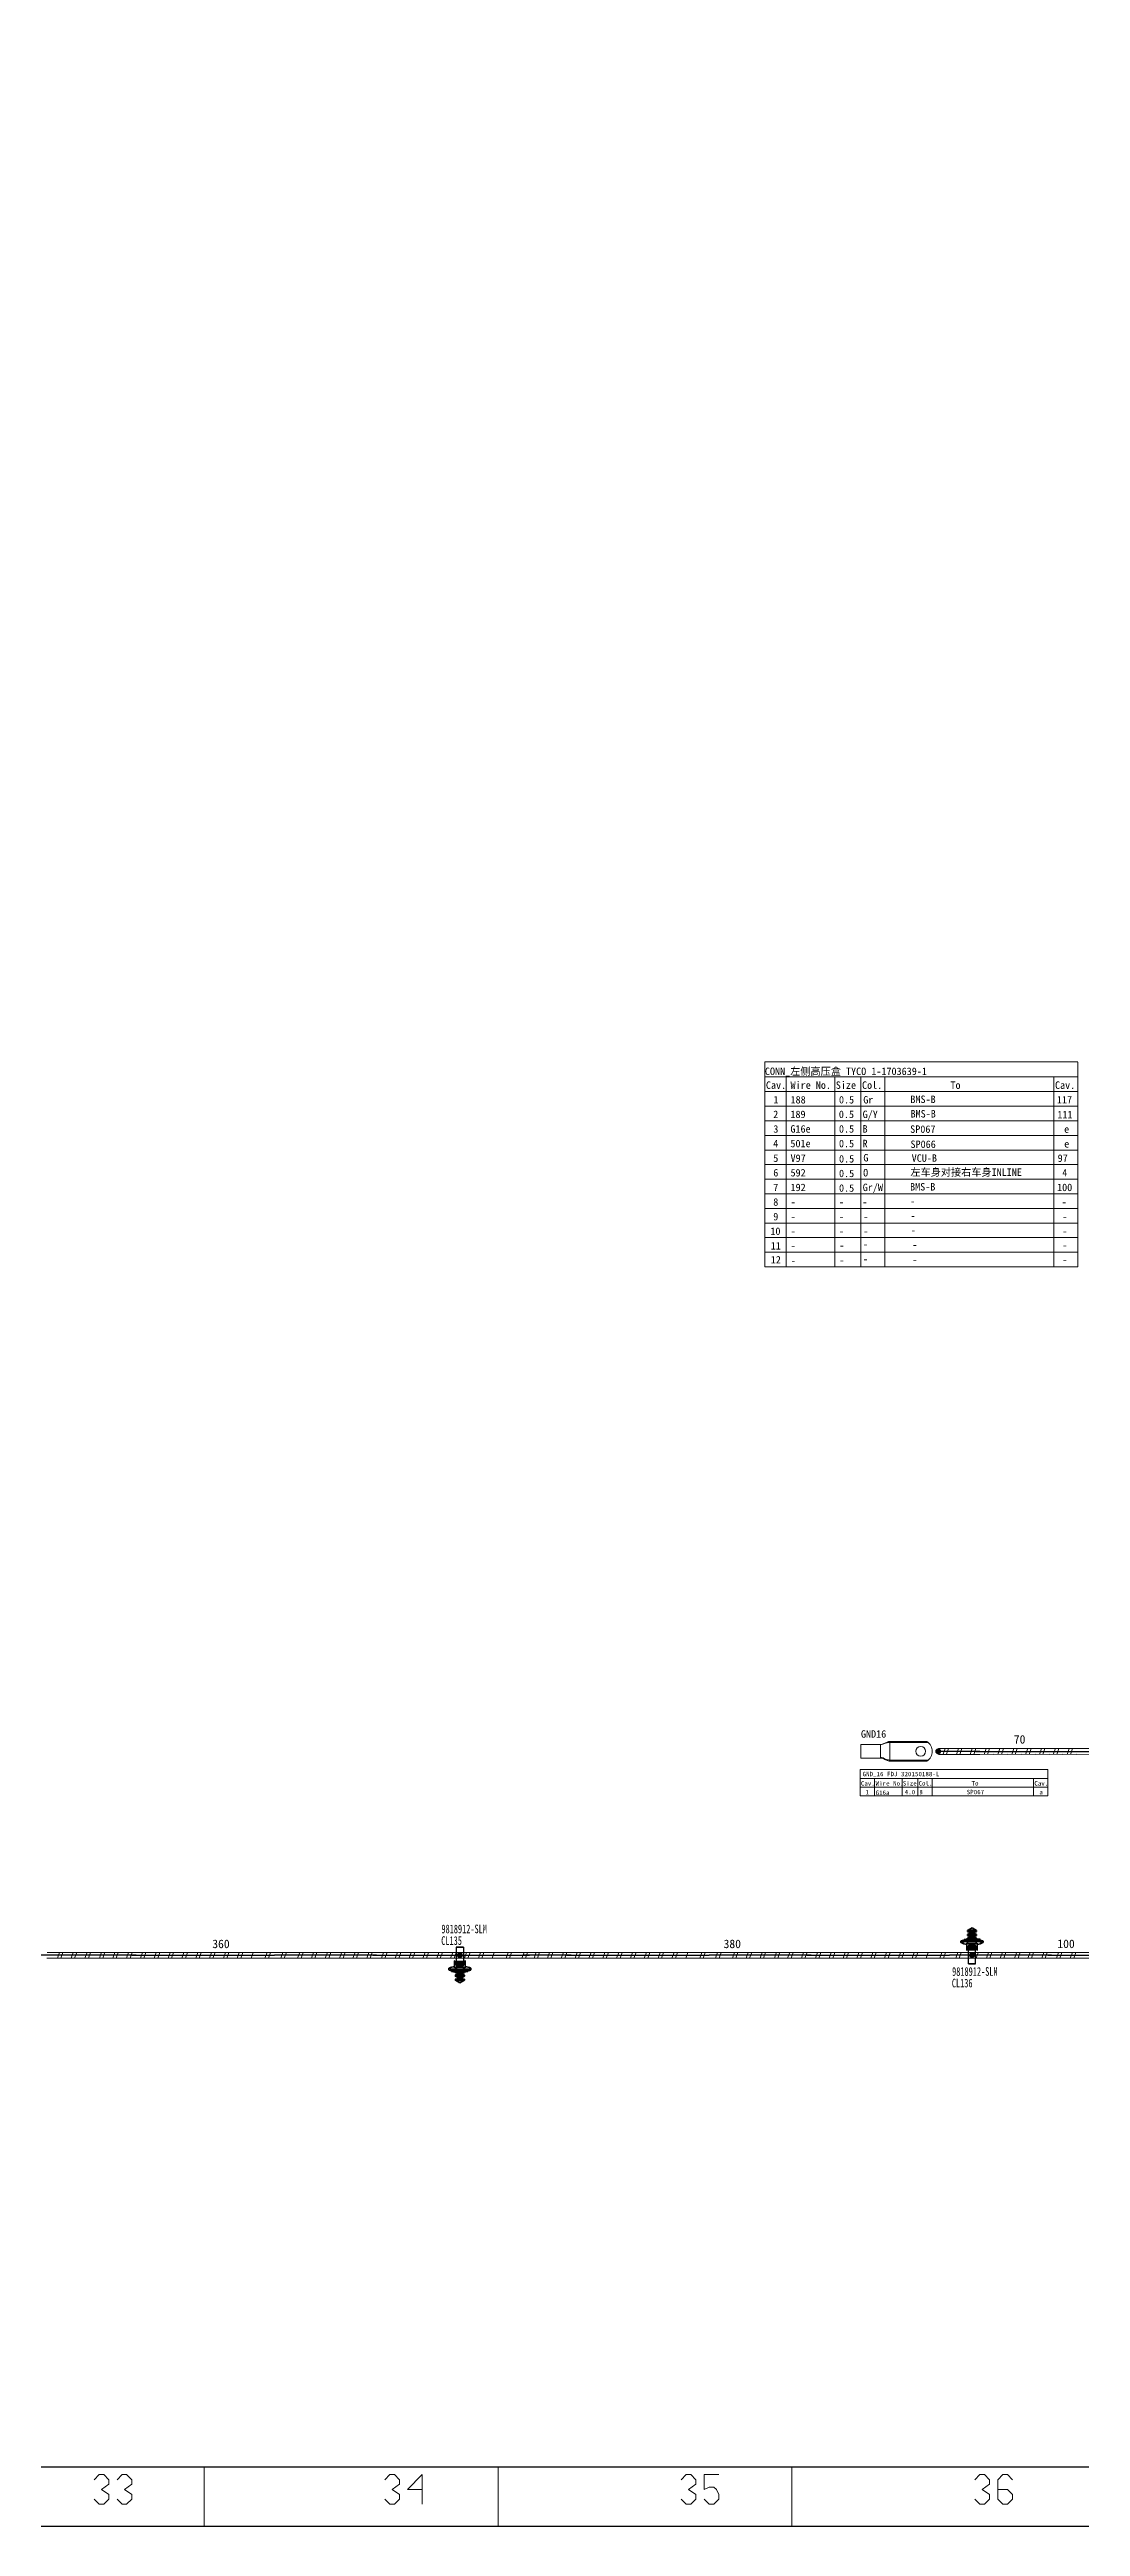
# Model space of a CAD drawing. Header units: millimetres. Extents: x 17 to 3784, y 12 to 1382.
# Drawn here: x 1655.9 to 1831.3, y 12.2 to 433.7 of the extents above; entities that cross this region are included whole.
import ezdxf

# ---------------------------------------------------------------- set-up
doc = ezdxf.new("R2010")
doc.units = ezdxf.units.MM
doc.layers.add('ENT', color=7, linetype='Continuous', lineweight=18)
doc.layers.add('粗实线层', color=7, linetype='Continuous', lineweight=35)
doc.styles.add('FangSong_GB2312_Style', font='simfang.ttf')
doc.styles.add('foton', font='', dxfattribs={"width": 0.7})
doc.styles.get('foton').set_extended_font_data('宋体')

msp = doc.modelspace()

# ---------------------------------------------------------------- hatches: boundary and pattern name
h = msp.add_hatch(color=0)
edge = h.paths.add_edge_path(flags=0)
edge.add_arc((1807.07, 144.1), 0.507, 180, 540)
h = msp.add_hatch(color=0)
edge = h.paths.add_edge_path(flags=0)
edge.add_arc((1725.68, 109.42), 0.507, 180, 540)
h = msp.add_hatch(color=0)
edge = h.paths.add_edge_path(flags=0)
edge.add_arc((1812.81, 109.42), 0.507, 180, 540)

# ---------------------------------------------------------------- linework, layer by layer
at = {"color": 0}
for p, q in [((1807.1, 144.59), (1807.1, 143.6)), ((1725.07, 110.81), (1725.07, 108.42)), ((1726.29, 110.81), (1726.29, 108.42)), ((1812.21, 107.95), (1812.21, 110.34)), ((1813.44, 107.95), (1813.43, 110.34))]:
    msp.add_line(p, q, dxfattribs=at)
at = {"color": 0, "lineweight": 35, "ltscale": 0.10061}
for p, q in [((1812.82, 114.06), (1812.06, 113.6)), ((1725.68, 104.7), (1726.45, 105.15))]:
    msp.add_line(p, q, dxfattribs=at)
at = {"color": 0, "lineweight": 35, "ltscale": 0.100609}
for p, q in [((1812.82, 114.06), (1813.59, 113.6)), ((1725.68, 104.7), (1724.92, 105.15))]:
    msp.add_line(p, q, dxfattribs=at)
at = {"color": 0, "lineweight": 35, "ltscale": 0.137499}
for p, q in [((1725.07, 110.81), (1726.29, 110.81)), ((1813.43, 110.34), (1812.21, 110.34)), ((1813.44, 107.95), (1812.21, 107.95))]:
    msp.add_line(p, q, dxfattribs=at)
at = {"color": 0, "lineweight": 35, "ltscale": 0.027679}
for p, q in [((1810.94, 111.58), (1810.94, 111.83)), ((1814.71, 111.58), (1814.71, 111.83)), ((1723.8, 107.17), (1723.8, 106.92)), ((1727.57, 107.17), (1727.57, 106.92))]:
    msp.add_line(p, q, dxfattribs=at)
at = {"color": 0, "lineweight": 35, "ltscale": 0.113794}
for p, q in [((1811.93, 111.24), (1811.93, 110.23)), ((1726.57, 107.51), (1726.57, 108.52))]:
    msp.add_line(p, q, dxfattribs=at)
at = {"color": 0, "lineweight": 35, "ltscale": 0.021804}
for p, q in [((1811.94, 110.42), (1811.93, 110.23)), ((1812.26, 110.78), (1812.27, 110.98)), ((1813.37, 111.07), (1813.38, 111.26)), ((1813.37, 110.78), (1813.38, 110.98)), ((1813.46, 110.78), (1813.47, 110.98)), ((1813.71, 110.42), (1813.7, 110.23)), ((1724.79, 108.33), (1724.8, 108.52)), ((1725.05, 107.97), (1725.04, 107.78)), ((1725.13, 107.97), (1725.13, 107.78)), ((1725.13, 107.68), (1725.13, 107.49)), ((1726.24, 107.97), (1726.23, 107.78)), ((1726.57, 108.33), (1726.57, 108.52))]:
    msp.add_line(p, q, dxfattribs=at)
at = {"color": 0, "lineweight": 35, "ltscale": 0.120856}
for p, q in [((1811.94, 110.42), (1811.94, 111.5)), ((1813.71, 110.42), (1813.71, 111.49)), ((1724.79, 108.33), (1724.79, 107.26)), ((1726.57, 108.33), (1726.57, 107.26))]:
    msp.add_line(p, q, dxfattribs=at)
at = {"color": 0, "lineweight": 35, "ltscale": 0.199999}
for p, q in [((1813.71, 110.42), (1811.94, 110.42)), ((1724.79, 108.33), (1726.57, 108.33))]:
    msp.add_line(p, q, dxfattribs=at)
at = {"color": 0, "lineweight": 35, "ltscale": 0.017883}
for p, q in [((1812.05, 113.59), (1812.05, 113.43)), ((1813.6, 113.59), (1813.6, 113.43)), ((1724.91, 105.16), (1724.91, 105.32)), ((1726.46, 105.16), (1726.46, 105.32))]:
    msp.add_line(p, q, dxfattribs=at)
at = {"color": 0, "lineweight": 35, "ltscale": 0.019769}
for p, q in [((1812.05, 112.91), (1812.05, 112.74)), ((1813.6, 112.91), (1813.6, 112.74)), ((1724.91, 105.84), (1724.91, 106.02)), ((1726.46, 105.84), (1726.46, 106.02))]:
    msp.add_line(p, q, dxfattribs=at)
at = {"color": 0, "lineweight": 35, "ltscale": 0.018536}
for p, q in [((1812.05, 112.29), (1812.05, 112.13)), ((1726.46, 106.46), (1726.46, 106.63))]:
    msp.add_line(p, q, dxfattribs=at)
at = {"color": 0, "lineweight": 35, "ltscale": 0.051179}
for p, q in [((1812.45, 113.15), (1812.06, 112.92)), ((1813.2, 113.15), (1813.59, 112.92)), ((1725.31, 105.6), (1724.92, 105.83)), ((1726.06, 105.6), (1726.45, 105.83))]:
    msp.add_line(p, q, dxfattribs=at)
at = {"color": 0, "lineweight": 35, "ltscale": 0.051178}
for p, q in [((1812.45, 112.53), (1812.06, 112.3)), ((1726.06, 106.22), (1726.45, 106.45))]:
    msp.add_line(p, q, dxfattribs=at)
at = {"color": 0, "lineweight": 35, "ltscale": 0.047321}
for p, q in [((1812.18, 110.98), (1812.18, 110.56)), ((1813.47, 110.98), (1813.47, 110.56)), ((1725.04, 107.78), (1725.04, 108.2)), ((1726.32, 107.78), (1726.32, 108.2))]:
    msp.add_line(p, q, dxfattribs=at)
at = {"color": 0, "lineweight": 35, "ltscale": 0.010001}
for p, q in [((1812.27, 110.98), (1812.18, 110.98)), ((1813.47, 110.98), (1813.38, 110.98)), ((1725.04, 107.78), (1725.13, 107.78)), ((1726.23, 107.78), (1726.32, 107.78))]:
    msp.add_line(p, q, dxfattribs=at)
at = {"color": 0, "lineweight": 35, "ltscale": 0.009064}
for p, q in [((1812.26, 110.78), (1812.18, 110.78)), ((1726.24, 107.97), (1726.32, 107.97))]:
    msp.add_line(p, q, dxfattribs=at)
at = {"color": 0, "lineweight": 35, "ltscale": 0.015}
for p, q in [((1812.18, 110.56), (1812.32, 110.56)), ((1726.32, 108.2), (1726.19, 108.2))]:
    msp.add_line(p, q, dxfattribs=at)
at = {"color": 0, "lineweight": 35, "ltscale": 0.032379}
for p, q in [((1812.27, 111.26), (1812.27, 110.98)), ((1726.23, 107.49), (1726.23, 107.78))]:
    msp.add_line(p, q, dxfattribs=at)
at = {"color": 0, "lineweight": 35, "ltscale": 0.124999}
for p, q in [((1812.27, 111.26), (1813.38, 111.26)), ((1726.23, 107.49), (1725.13, 107.49))]:
    msp.add_line(p, q, dxfattribs=at)
at = {"color": 0, "lineweight": 35, "ltscale": 0.012045}
for p, q in [((1812.27, 111.07), (1812.38, 111.07)), ((1726.23, 107.68), (1726.13, 107.68))]:
    msp.add_line(p, q, dxfattribs=at)
at = {"color": 0, "lineweight": 35, "ltscale": 0.012463}
for p, q in [((1812.31, 110.56), (1812.32, 110.67)), ((1726.19, 108.2), (1726.19, 108.09))]:
    msp.add_line(p, q, dxfattribs=at)
at = {"color": 0, "lineweight": 35, "ltscale": 0.114999}
for p, q in [((1812.32, 110.67), (1813.34, 110.67)), ((1726.19, 108.09), (1725.17, 108.09))]:
    msp.add_line(p, q, dxfattribs=at)
at = {"color": 0, "lineweight": 35, "ltscale": 0.012451}
for p, q in [((1812.32, 110.56), (1812.32, 110.67)), ((1812.38, 110.99), (1812.38, 111.1)), ((1813.27, 110.99), (1813.27, 111.1)), ((1813.34, 110.56), (1813.34, 110.67)), ((1725.17, 108.2), (1725.17, 108.09)), ((1725.24, 107.76), (1725.24, 107.65)), ((1726.12, 107.76), (1726.12, 107.65)), ((1726.19, 108.2), (1726.19, 108.09))]:
    msp.add_line(p, q, dxfattribs=at)
at = {"color": 0, "lineweight": 35, "ltscale": 0.1}
for p, q in [((1813.27, 111.19), (1812.38, 111.19)), ((1813.27, 110.79), (1812.38, 110.79)), ((1725.24, 107.96), (1726.12, 107.96)), ((1725.24, 107.57), (1726.13, 107.57))]:
    msp.add_line(p, q, dxfattribs=at)
at = {"color": 0, "lineweight": 35, "ltscale": 0.010273}
for p, q in [((1812.38, 111.09), (1812.38, 111.19)), ((1726.12, 107.66), (1726.13, 107.57))]:
    msp.add_line(p, q, dxfattribs=at)
at = {"color": 0, "lineweight": 35, "ltscale": 0.004356}
for p, q in [((1812.38, 111.19), (1812.38, 111.15)), ((1726.13, 107.57), (1726.13, 107.61))]:
    msp.add_line(p, q, dxfattribs=at)
at = {"color": 0, "lineweight": 35, "ltscale": 0.023842}
for p, q in [((1812.38, 111.15), (1812.38, 110.94)), ((1726.13, 107.61), (1726.12, 107.82))]:
    msp.add_line(p, q, dxfattribs=at)
at = {"color": 0, "lineweight": 35, "ltscale": 0.099998}
for p, q in [((1813.27, 111.1), (1812.38, 111.1)), ((1813.27, 110.99), (1812.38, 110.99)), ((1725.24, 107.76), (1726.12, 107.76)), ((1725.24, 107.65), (1726.12, 107.65))]:
    msp.add_line(p, q, dxfattribs=at)
at = {"color": 0, "lineweight": 35, "ltscale": 0.001513}
for p, q in [((1812.38, 111.1), (1812.38, 111.09)), ((1726.12, 107.65), (1726.12, 107.66))]:
    msp.add_line(p, q, dxfattribs=at)
at = {"color": 0, "lineweight": 35, "ltscale": 0.002181}
for p, q in [((1812.38, 110.97), (1812.38, 110.99)), ((1813.27, 110.97), (1813.27, 110.99)), ((1725.24, 107.78), (1725.24, 107.76)), ((1726.12, 107.78), (1726.12, 107.76))]:
    msp.add_line(p, q, dxfattribs=at)
at = {"color": 0, "lineweight": 35, "ltscale": 0.019922}
for p, q in [((1812.38, 110.8), (1812.38, 110.97)), ((1813.27, 110.8), (1813.27, 110.97)), ((1725.24, 107.96), (1725.24, 107.78)), ((1726.12, 107.96), (1726.12, 107.78))]:
    msp.add_line(p, q, dxfattribs=at)
at = {"color": 0, "lineweight": 35, "ltscale": 0.099999}
for p, q in [((1813.27, 110.97), (1812.38, 110.97)), ((1813.27, 110.8), (1812.38, 110.8)), ((1725.24, 107.96), (1726.12, 107.96)), ((1725.24, 107.78), (1726.12, 107.78))]:
    msp.add_line(p, q, dxfattribs=at)
at = {"color": 0, "lineweight": 35, "ltscale": 0.002853}
for p, q in [((1812.38, 110.93), (1812.38, 110.95)), ((1726.12, 107.83), (1726.12, 107.8))]:
    msp.add_line(p, q, dxfattribs=at)
at = {"color": 0, "lineweight": 35, "ltscale": 0.018183}
for p, q in [((1812.38, 110.95), (1812.38, 110.79)), ((1726.12, 107.8), (1726.12, 107.96))]:
    msp.add_line(p, q, dxfattribs=at)
at = {"color": 0, "lineweight": 35, "ltscale": 0.000439867}
for p, q in [((1812.38, 110.79), (1812.38, 110.8)), ((1726.12, 107.96), (1726.12, 107.96))]:
    msp.add_line(p, q, dxfattribs=at)
at = {"color": 0, "lineweight": 35, "ltscale": 0.032245}
for p, q in [((1812.44, 113.43), (1812.44, 113.15)), ((1813.2, 113.43), (1813.2, 113.15)), ((1725.3, 105.32), (1725.3, 105.6)), ((1726.06, 105.32), (1726.06, 105.6))]:
    msp.add_line(p, q, dxfattribs=at)
at = {"color": 0, "lineweight": 35, "ltscale": 0.029858}
for p, q in [((1812.44, 112.79), (1812.44, 112.53)), ((1813.2, 112.79), (1813.2, 112.53)), ((1725.3, 105.96), (1725.3, 106.22)), ((1726.06, 105.96), (1726.06, 106.22))]:
    msp.add_line(p, q, dxfattribs=at)
at = {"color": 0, "lineweight": 35, "ltscale": 0.02207}
for p, q in [((1812.44, 112.19), (1812.44, 111.99)), ((1813.2, 112.19), (1813.2, 111.99)), ((1725.3, 106.57), (1725.3, 106.76)), ((1726.06, 106.57), (1726.06, 106.76))]:
    msp.add_line(p, q, dxfattribs=at)
at = {"color": 0, "lineweight": 35, "ltscale": 0.051177}
for p, q in [((1813.2, 112.53), (1813.59, 112.3)), ((1725.31, 106.22), (1724.92, 106.45))]:
    msp.add_line(p, q, dxfattribs=at)
at = {"color": 0, "lineweight": 35, "ltscale": 0.009468}
for p, q in [((1813.27, 111.1), (1813.27, 111.19)), ((1725.24, 107.65), (1725.24, 107.57))]:
    msp.add_line(p, q, dxfattribs=at)
at = {"color": 0, "lineweight": 35, "ltscale": 0.01149}
for p, q in [((1813.27, 111.07), (1813.37, 111.07)), ((1725.24, 107.68), (1725.13, 107.68))]:
    msp.add_line(p, q, dxfattribs=at)
at = {"color": 0, "lineweight": 35, "ltscale": 0.000439834}
for p, q in [((1813.27, 110.79), (1813.27, 110.8)), ((1725.24, 107.96), (1725.24, 107.96))]:
    msp.add_line(p, q, dxfattribs=at)
at = {"color": 0, "lineweight": 35, "ltscale": 0.014999}
for p, q in [((1813.34, 110.56), (1813.47, 110.56)), ((1725.17, 108.2), (1725.04, 108.2))]:
    msp.add_line(p, q, dxfattribs=at)
at = {"color": 0, "lineweight": 35, "ltscale": 0.032373}
for p, q in [((1813.37, 111.07), (1813.37, 110.78)), ((1813.38, 111.26), (1813.38, 110.98)), ((1725.13, 107.68), (1725.13, 107.97)), ((1725.13, 107.49), (1725.13, 107.78))]:
    msp.add_line(p, q, dxfattribs=at)
at = {"color": 0, "lineweight": 35, "ltscale": 0.01}
for p, q in [((1813.46, 110.78), (1813.37, 110.78)), ((1725.05, 107.97), (1725.13, 107.97))]:
    msp.add_line(p, q, dxfattribs=at)
at = {"color": 0, "lineweight": 35, "ltscale": 0.025537}
for p, q in [((1813.46, 110.78), (1813.46, 110.56)), ((1725.05, 107.97), (1725.05, 108.2))]:
    msp.add_line(p, q, dxfattribs=at)
at = {"color": 0, "lineweight": 35, "ltscale": 0.01853}
for p, q in [((1813.6, 112.29), (1813.6, 112.13)), ((1724.91, 106.46), (1724.91, 106.63))]:
    msp.add_line(p, q, dxfattribs=at)
for points in [[(18.14, 1381.34), (3479.85, 1381.34), (3479.85, 12.21), (18.14, 12.21)], [(43.28, 1371.36), (3469.6, 1371.36), (3469.6, 22.31), (43.28, 22.31)]]:
    msp.add_lwpolyline(points, close=True)
at = {"color": 7, "linetype": 'Continuous', "lineweight": 13}
for points in [[(1777.58, 261.4), (1830.82, 261.4)], [(1777.58, 261.4), (1777.58, 226.54)], [(1830.81, 261.39), (1830.81, 226.54)], [(1777.58, 258.85), (1830.82, 258.85)], [(1781.21, 258.81), (1781.21, 226.54)], [(1789.48, 258.85), (1789.48, 226.54)], [(1793.93, 258.85), (1793.93, 226.54)], [(1797.99, 258.85), (1797.99, 226.54)], [(1826.76, 258.85), (1826.76, 226.54)], [(1777.58, 256.37), (1830.82, 256.37)], [(1777.58, 253.88), (1830.82, 253.88)], [(1777.58, 251.39), (1830.82, 251.39)], [(1777.58, 248.91), (1830.82, 248.91)], [(1777.58, 246.42), (1830.82, 246.42)], [(1777.58, 243.94), (1830.82, 243.94)], [(1777.58, 241.45), (1830.82, 241.45)], [(1777.58, 236.48), (1830.82, 236.48)], [(1777.58, 234), (1830.82, 234)], [(1777.58, 231.51), (1830.82, 231.51)], [(1777.58, 229.02), (1830.82, 229.02)], [(1777.58, 226.54), (1830.82, 226.54)], [(1768.12, 109.4), (1744.61, 109.4)], [(1682.18, 12.34), (1682.18, 22.33)], [(1732.18, 12.34), (1732.18, 22.33)], [(1782.18, 12.34), (1782.18, 22.33)], [(1663.44, 20.17), (1664.29, 21.03)], [(1664.29, 16.03), (1663.44, 16.88)], [(1664.29, 21.03), (1665.08, 21.03)], [(1665.94, 19.39), (1664.69, 18.53)], [(1664.69, 18.53), (1665.94, 17.67)], [(1665.08, 21.03), (1665.94, 20.17)], [(1665.94, 16.88), (1665.08, 16.03)], [(1665.94, 20.17), (1665.94, 19.39)], [(1665.94, 17.67), (1665.94, 16.88)], [(1667.34, 20.17), (1668.2, 21.03)], [(1668.2, 16.03), (1667.34, 16.88)], [(1668.2, 21.03), (1668.98, 21.03)], [(1669.84, 19.39), (1668.59, 18.53)], [(1668.59, 18.53), (1669.84, 17.67)], [(1668.98, 21.03), (1669.84, 20.17)], [(1669.84, 16.88), (1668.98, 16.03)], [(1669.84, 20.17), (1669.84, 19.39)], [(1669.84, 17.67), (1669.84, 16.88)], [(1712.89, 20.17), (1713.75, 21.03)], [(1713.75, 16.03), (1712.89, 16.88)], [(1713.75, 21.03), (1714.53, 21.03)], [(1715.39, 19.39), (1714.14, 18.53)], [(1714.14, 18.53), (1715.39, 17.67)], [(1714.53, 21.03), (1715.39, 20.17)], [(1715.39, 16.88), (1714.53, 16.03)], [(1715.39, 20.17), (1715.39, 19.39)], [(1715.39, 17.67), (1715.39, 16.88)], [(1719.29, 21.03), (1716.79, 18.53)], [(1716.79, 18.53), (1719.29, 18.53)], [(1719.29, 16.03), (1719.29, 21.03)], [(1763.34, 20.17), (1764.2, 21.03)], [(1764.2, 16.03), (1763.34, 16.88)], [(1764.2, 21.03), (1764.98, 21.03)], [(1765.84, 19.39), (1764.59, 18.53)], [(1764.59, 18.53), (1765.84, 17.67)], [(1764.98, 21.03), (1765.84, 20.17)], [(1765.84, 16.88), (1764.98, 16.03)], [(1765.84, 20.17), (1765.84, 19.39)], [(1765.84, 17.67), (1765.84, 16.88)], [(1769.75, 21.03), (1767.25, 21.03)], [(1767.25, 21.03), (1767.25, 18.53)], [(1767.25, 18.53), (1768.1, 18.92)], [(1768.1, 16.03), (1767.25, 16.88)], [(1768.1, 18.92), (1768.88, 18.92)], [(1768.88, 18.92), (1769.35, 18.53)], [(1769.75, 16.88), (1768.88, 16.03)], [(1769.35, 18.53), (1769.75, 17.67)], [(1769.75, 17.67), (1769.75, 16.88)], [(1813.29, 20.17), (1814.15, 21.03)], [(1814.15, 16.03), (1813.29, 16.88)], [(1814.15, 21.03), (1814.93, 21.03)], [(1815.79, 19.39), (1814.54, 18.53)], [(1814.54, 18.53), (1815.79, 17.67)], [(1814.93, 21.03), (1815.79, 20.17)], [(1815.79, 16.88), (1814.93, 16.03)], [(1815.79, 20.17), (1815.79, 19.39)], [(1815.79, 17.67), (1815.79, 16.88)], [(1818.05, 21.03), (1817.2, 20.17)], [(1817.2, 20.17), (1817.2, 16.88)], [(1818.83, 18.53), (1817.2, 18.53)], [(1817.2, 16.88), (1818.05, 16.03)], [(1818.83, 21.03), (1818.05, 21.03)], [(1819.7, 20.17), (1818.83, 21.03)], [(1819.7, 17.67), (1818.83, 18.53)], [(1818.83, 16.03), (1819.7, 16.88)], [(1819.7, 16.88), (1819.7, 17.67)], [(1665.08, 16.03), (1664.29, 16.03)], [(1668.98, 16.03), (1668.2, 16.03)], [(1714.53, 16.03), (1713.75, 16.03)], [(1764.98, 16.03), (1764.2, 16.03)], [(1768.88, 16.03), (1768.1, 16.03)], [(1814.93, 16.03), (1814.15, 16.03)], [(1818.05, 16.03), (1818.83, 16.03)]]:
    msp.add_lwpolyline(points, dxfattribs=at)
at = {"color": 0, "linetype": 'Continuous', "lineweight": 13}
for points in [[(1777.58, 238.97), (1830.82, 238.97)], [(1793.91, 145.28), (1797.24, 145.28), (1797.24, 142.93), (1793.91, 142.93), (1793.91, 145.28)], [(1797.37, 145.29), (1797.53, 145.31), (1797.68, 145.36), (1797.82, 145.43), (1798.25, 145.62), (1798.47, 145.71), (1798.62, 145.75), (1798.76, 145.77), (1798.81, 145.77)], [(1798.81, 145.61), (1798.71, 145.6), (1798.53, 145.58), (1798.38, 145.55), (1798.12, 145.48), (1797.84, 145.39), (1797.65, 145.33), (1797.58, 145.32), (1797.44, 145.29)], [(1805.13, 145.77), (1798.81, 145.77), (1798.81, 142.44), (1805.13, 142.44)], [(1805.36, 145.61), (1798.81, 145.61)], [(1814.16, 144.08), (1807.07, 144.08)], [(1838.76, 144.08), (1814.2, 144.08)], [(1793.8, 141.02), (1825.74, 141.02)], [(1793.8, 141.02), (1793.8, 136.51)], [(1793.8, 139.49), (1825.74, 139.49)], [(1796.24, 139.49), (1796.24, 136.51)], [(1798.81, 142.61), (1798.7, 142.61), (1798.6, 142.63), (1798.42, 142.68), (1798.27, 142.73), (1798.01, 142.85), (1797.89, 142.91), (1797.68, 142.99), (1797.61, 143.02), (1797.44, 143.06), (1797.34, 143.07), (1797.24, 143.08)], [(1797.44, 142.92), (1797.62, 142.88), (1797.79, 142.82), (1797.97, 142.73), (1798.4, 142.54), (1798.56, 142.48), (1798.7, 142.45), (1798.81, 142.44)], [(1798.81, 142.61), (1805.36, 142.61)], [(1800.94, 139.49), (1800.94, 136.51)], [(1803.61, 139.49), (1803.61, 136.51)], [(1806.05, 139.49), (1806.05, 136.51)], [(1823.31, 139.49), (1823.31, 136.51)], [(1825.74, 141.02), (1825.74, 136.51)], [(1793.8, 138), (1825.74, 138)], [(1793.8, 136.51), (1825.74, 136.51)], [(1670.6, 109.4), (1653.27, 109.4)], [(1694.15, 109.4), (1670.64, 109.4)], [(1711.48, 109.4), (1694.15, 109.4)], [(1735.17, 109.4), (1711.66, 109.4)], [(1744.58, 109.4), (1737.48, 109.4)], [(1785.45, 109.4), (1768.12, 109.4)], [(1809, 109.4), (1785.49, 109.4)], [(1826.33, 109.4), (1809, 109.4)], [(1850.03, 109.4), (1826.52, 109.4)]]:
    msp.add_lwpolyline(points, dxfattribs=at)
at = {"color": 0, "linetype": 'Continuous', "lineweight": 25}
for points in [[(1814.17, 144.08), (1807.07, 144.08)], [(1813.41, 144.08), (1838.76, 144.08)], [(1670.61, 109.4), (1653.27, 109.4)], [(1669.85, 109.4), (1694.15, 109.4)], [(1711.49, 109.4), (1694.15, 109.4)], [(1710.88, 109.4), (1737.5, 109.4)], [(1744.59, 109.4), (1736.4, 109.4)], [(1785.46, 109.4), (1768.12, 109.4)], [(1784.71, 109.4), (1809, 109.4)], [(1826.34, 109.4), (1809, 109.4)], [(1825.73, 109.4), (1852.35, 109.4)]]:
    msp.add_lwpolyline(points, dxfattribs=at)
at = {"color": 0, "linetype": 'Continuous', "lineweight": 0}
for points in [[(1807.1, 144.57), (1809.46, 144.57)], [(1809.46, 143.59), (1807.1, 143.59)], [(1807.9, 143.61), (1808.25, 144.59)], [(1808.49, 143.61), (1808.84, 144.59)], [(1809.46, 144.57), (1811.81, 144.57)], [(1811.81, 143.59), (1809.46, 143.59)], [(1810.16, 143.59), (1810.52, 144.57)], [(1810.75, 143.59), (1811.11, 144.57)], [(1811.81, 144.57), (1814.17, 144.57)], [(1814.17, 143.59), (1811.81, 143.59)], [(1812.52, 143.59), (1812.87, 144.57)], [(1813.11, 143.59), (1813.46, 144.57)], [(1814.17, 144.57), (1816.52, 144.57)], [(1816.52, 143.6), (1814.17, 143.59)], [(1815.23, 144.57), (1814.87, 143.59)], [(1815.81, 144.57), (1815.46, 143.59)], [(1816.52, 144.57), (1818.88, 144.57)], [(1818.88, 143.6), (1816.52, 143.59)], [(1817.58, 144.57), (1817.23, 143.59)], [(1818.17, 144.57), (1817.82, 143.59)], [(1818.88, 144.57), (1821.23, 144.57)], [(1821.23, 143.6), (1818.88, 143.59)], [(1819.93, 144.57), (1819.58, 143.59)], [(1820.52, 144.57), (1820.17, 143.59)], [(1821.23, 144.57), (1823.58, 144.57)], [(1823.58, 143.6), (1821.23, 143.59)], [(1822.29, 144.57), (1821.94, 143.59)], [(1822.88, 144.57), (1822.52, 143.59)], [(1823.58, 144.57), (1825.94, 144.57)], [(1825.94, 143.6), (1823.58, 143.59)], [(1824.64, 144.57), (1824.29, 143.59)], [(1825.23, 144.57), (1824.88, 143.59)], [(1825.94, 144.57), (1828.29, 144.57)], [(1828.29, 143.6), (1825.94, 143.59)], [(1827, 144.57), (1826.64, 143.59)], [(1827.59, 144.57), (1827.23, 143.59)], [(1828.29, 144.57), (1830.65, 144.57)], [(1830.65, 143.6), (1828.29, 143.59)], [(1829.35, 144.57), (1829, 143.59)], [(1829.94, 144.57), (1829.59, 143.59)], [(1830.65, 144.57), (1833, 144.57)], [(1833, 143.6), (1830.65, 143.59)], [(1655.47, 109.89), (1658.83, 109.89)], [(1657.19, 108.91), (1657.54, 109.89)], [(1657.77, 108.91), (1658.13, 109.89)], [(1658.83, 109.89), (1661.19, 109.89)], [(1659.54, 108.91), (1659.89, 109.89)], [(1660.13, 108.91), (1660.48, 109.89)], [(1661.19, 109.89), (1663.54, 109.89)], [(1661.89, 108.91), (1662.25, 109.89)], [(1662.48, 108.91), (1662.84, 109.89)], [(1663.54, 109.89), (1665.9, 109.89)], [(1664.34, 108.93), (1664.69, 109.91)], [(1664.93, 108.93), (1665.28, 109.91)], [(1665.9, 109.89), (1668.25, 109.89)], [(1666.6, 108.91), (1666.96, 109.89)], [(1667.19, 108.91), (1667.54, 109.89)], [(1668.25, 109.89), (1670.61, 109.89)], [(1668.96, 108.91), (1669.31, 109.89)], [(1669.55, 108.91), (1669.9, 109.89)], [(1670.61, 109.89), (1672.96, 109.89)], [(1671.67, 109.89), (1671.31, 108.91)], [(1672.26, 109.89), (1671.9, 108.91)], [(1672.96, 109.89), (1675.32, 109.89)], [(1674.02, 109.89), (1673.67, 108.91)], [(1674.61, 109.89), (1674.26, 108.91)], [(1675.32, 109.89), (1677.67, 109.89)], [(1676.38, 109.89), (1676.02, 108.91)], [(1676.96, 109.89), (1676.61, 108.91)], [(1677.67, 109.89), (1680.02, 109.89)], [(1678.73, 109.89), (1678.38, 108.91)], [(1679.32, 109.89), (1678.97, 108.91)], [(1680.02, 109.89), (1682.38, 109.89)], [(1681.08, 109.89), (1680.73, 108.91)], [(1681.67, 109.89), (1681.32, 108.91)], [(1682.38, 109.89), (1684.73, 109.89)], [(1683.44, 109.89), (1683.09, 108.91)], [(1684.03, 109.89), (1683.67, 108.91)], [(1684.73, 109.89), (1687.09, 109.89)], [(1685.79, 109.89), (1685.44, 108.91)], [(1686.38, 109.89), (1686.03, 108.91)], [(1687.09, 109.89), (1689.44, 109.89)], [(1688.15, 109.89), (1687.79, 108.91)], [(1688.74, 109.89), (1688.38, 108.91)], [(1689.44, 109.89), (1691.8, 109.89)], [(1690.5, 109.89), (1690.15, 108.91)], [(1691.8, 109.89), (1694.15, 109.89)], [(1692.86, 109.89), (1692.5, 108.91)], [(1693.44, 109.89), (1693.09, 108.91)], [(1694.15, 109.89), (1696.51, 109.89)], [(1695.21, 108.92), (1695.56, 109.9)], [(1695.8, 108.92), (1696.15, 109.9)], [(1696.35, 109.89), (1699.71, 109.89)], [(1698.06, 108.91), (1698.42, 109.89)], [(1698.65, 108.91), (1699.01, 109.89)], [(1699.71, 109.89), (1702.07, 109.89)], [(1700.42, 108.91), (1700.77, 109.89)], [(1701.01, 108.91), (1701.36, 109.89)], [(1702.07, 109.89), (1704.42, 109.89)], [(1702.77, 108.91), (1703.13, 109.89)], [(1703.36, 108.91), (1703.72, 109.89)], [(1704.42, 109.89), (1706.78, 109.89)], [(1705.22, 108.93), (1705.57, 109.91)], [(1705.8, 108.93), (1706.16, 109.91)], [(1706.78, 109.89), (1709.13, 109.89)], [(1707.48, 108.91), (1707.84, 109.89)], [(1708.07, 108.91), (1708.42, 109.89)], [(1709.13, 109.89), (1712.03, 109.89)], [(1709.84, 108.91), (1710.19, 109.89)], [(1710.43, 108.91), (1710.78, 109.89)], [(1711.63, 109.89), (1713.99, 109.89)], [(1712.69, 109.89), (1712.34, 108.91)], [(1713.28, 109.89), (1712.93, 108.91)], [(1713.99, 109.89), (1716.34, 109.89)], [(1715.04, 109.89), (1714.69, 108.91)], [(1715.63, 109.89), (1715.28, 108.91)], [(1716.34, 109.89), (1718.69, 109.89)], [(1717.4, 109.89), (1717.05, 108.91)], [(1717.99, 109.89), (1717.63, 108.91)], [(1718.69, 109.89), (1721.05, 109.89)], [(1719.75, 109.89), (1719.4, 108.91)], [(1720.34, 109.89), (1719.99, 108.91)], [(1721.05, 109.89), (1723.4, 109.89)], [(1722.11, 109.89), (1721.75, 108.91)], [(1722.7, 109.89), (1722.34, 108.91)], [(1723.4, 109.89), (1725.76, 109.89)], [(1724.46, 109.89), (1724.11, 108.91)], [(1725.05, 109.89), (1724.7, 108.91)], [(1725.76, 109.89), (1728.11, 109.89)], [(1726.82, 109.89), (1726.46, 108.91)], [(1727.41, 109.89), (1727.05, 108.91)], [(1728.11, 109.89), (1730.47, 109.89)], [(1729.17, 109.89), (1728.82, 108.91)], [(1729.76, 109.89), (1729.41, 108.91)], [(1730.47, 109.89), (1732.82, 109.89)], [(1731.53, 109.89), (1731.17, 108.91)], [(1732.82, 109.89), (1735.17, 109.89)], [(1733.88, 109.89), (1733.53, 108.91)], [(1734.47, 109.89), (1734.12, 108.91)], [(1735.17, 109.89), (1737.53, 109.89)], [(1736.23, 108.92), (1736.59, 109.9)], [(1736.82, 108.92), (1737.18, 109.9)], [(1737.52, 109.89), (1739.87, 109.89)], [(1738.31, 108.93), (1738.66, 109.91)], [(1738.9, 108.93), (1739.25, 109.91)], [(1739.87, 109.89), (1742.23, 109.89)], [(1740.58, 108.91), (1740.93, 109.89)], [(1741.17, 108.91), (1741.52, 109.89)], [(1742.23, 109.89), (1744.58, 109.89)], [(1783.1, 109.89), (1785.46, 109.89)], [(1784.4, 108.91), (1784.75, 109.89)], [(1785.46, 109.88), (1787.81, 109.89)], [(1786.52, 109.89), (1786.17, 108.91)], [(1787.11, 109.89), (1786.75, 108.91)], [(1787.81, 109.88), (1790.17, 109.89)], [(1788.87, 109.89), (1788.52, 108.91)], [(1789.46, 109.89), (1789.11, 108.91)], [(1790.17, 109.88), (1792.52, 109.89)], [(1791.23, 109.89), (1790.87, 108.91)], [(1791.82, 109.89), (1791.46, 108.91)], [(1792.52, 109.88), (1794.88, 109.89)], [(1793.58, 109.89), (1793.23, 108.91)], [(1794.17, 109.89), (1793.82, 108.91)], [(1794.88, 109.88), (1797.23, 109.89)], [(1795.94, 109.89), (1795.58, 108.91)], [(1796.52, 109.89), (1796.17, 108.91)], [(1797.23, 109.88), (1799.59, 109.89)], [(1798.29, 109.89), (1797.94, 108.91)], [(1798.88, 109.89), (1798.53, 108.91)], [(1799.59, 109.88), (1801.94, 109.89)], [(1800.64, 109.89), (1800.29, 108.91)], [(1801.23, 109.89), (1800.88, 108.91)], [(1801.94, 109.88), (1804.29, 109.89)], [(1803, 109.89), (1802.65, 108.91)], [(1803.59, 109.89), (1803.23, 108.91)], [(1804.29, 109.88), (1806.65, 109.89)], [(1805.35, 109.89), (1805, 108.91)], [(1806.65, 109.88), (1809, 109.89)], [(1807.71, 109.89), (1807.35, 108.91)], [(1808.3, 109.89), (1807.94, 108.91)], [(1809, 109.89), (1811.36, 109.89)], [(1810.06, 108.92), (1810.42, 109.9)], [(1810.65, 108.92), (1811, 109.9)], [(1811.2, 109.89), (1814.56, 109.89)], [(1812.92, 108.91), (1813.27, 109.89)], [(1813.51, 108.91), (1813.86, 109.89)], [(1814.56, 109.89), (1816.92, 109.89)], [(1815.27, 108.91), (1815.62, 109.89)], [(1815.86, 108.91), (1816.21, 109.89)], [(1816.92, 109.89), (1819.27, 109.89)], [(1817.63, 108.91), (1817.98, 109.89)], [(1818.21, 108.91), (1818.57, 109.89)], [(1819.27, 109.89), (1821.63, 109.89)], [(1820.07, 108.92), (1820.42, 109.91)], [(1820.66, 108.92), (1821.01, 109.91)], [(1821.63, 109.89), (1823.98, 109.89)], [(1822.33, 108.91), (1822.69, 109.89)], [(1822.92, 108.91), (1823.28, 109.89)], [(1823.98, 109.89), (1826.88, 109.89)], [(1824.69, 108.91), (1825.04, 109.89)], [(1825.28, 108.91), (1825.63, 109.89)], [(1826.48, 109.88), (1828.84, 109.89)], [(1827.54, 109.89), (1827.19, 108.9)], [(1828.13, 109.89), (1827.78, 108.9)], [(1828.84, 109.88), (1831.19, 109.89)], [(1829.9, 109.89), (1829.54, 108.9)], [(1830.49, 109.89), (1830.13, 108.9)], [(1831.19, 109.88), (1833.55, 109.89)], [(1658.83, 108.91), (1655.39, 108.91)], [(1661.19, 108.91), (1658.83, 108.91)], [(1663.54, 108.91), (1661.19, 108.91)], [(1665.9, 108.91), (1663.54, 108.91)], [(1668.25, 108.91), (1665.9, 108.91)], [(1670.61, 108.91), (1668.25, 108.91)], [(1672.96, 108.91), (1670.61, 108.91)], [(1675.32, 108.91), (1672.96, 108.91)], [(1677.67, 108.91), (1675.32, 108.91)], [(1680.02, 108.91), (1677.67, 108.91)], [(1682.38, 108.91), (1680.02, 108.91)], [(1684.73, 108.91), (1682.38, 108.91)], [(1687.09, 108.91), (1684.73, 108.91)], [(1689.44, 108.91), (1687.09, 108.91)], [(1691.8, 108.91), (1689.44, 108.91)], [(1694.15, 108.91), (1691.8, 108.91)], [(1696.51, 108.91), (1694.15, 108.91)], [(1699.71, 108.91), (1696.27, 108.91)], [(1702.07, 108.91), (1699.71, 108.91)], [(1704.42, 108.91), (1702.07, 108.91)], [(1706.78, 108.91), (1704.42, 108.91)], [(1709.13, 108.91), (1706.78, 108.91)], [(1711.77, 108.91), (1709.13, 108.91)], [(1713.99, 108.91), (1711.63, 108.91)], [(1716.34, 108.91), (1713.99, 108.91)], [(1718.69, 108.91), (1716.34, 108.91)], [(1721.05, 108.91), (1718.69, 108.91)], [(1723.4, 108.91), (1721.05, 108.91)], [(1725.76, 108.91), (1723.4, 108.91)], [(1728.11, 108.91), (1725.76, 108.91)], [(1730.47, 108.91), (1728.11, 108.91)], [(1732.82, 108.91), (1730.47, 108.91)], [(1735.17, 108.91), (1732.82, 108.91)], [(1737.53, 108.91), (1735.17, 108.91)], [(1739.87, 108.91), (1737.52, 108.91)], [(1742.23, 108.91), (1739.87, 108.91)], [(1744.58, 108.91), (1742.23, 108.91)], [(1785.46, 108.91), (1783.1, 108.91)], [(1787.81, 108.91), (1785.46, 108.91)], [(1790.17, 108.91), (1787.81, 108.91)], [(1792.52, 108.91), (1790.17, 108.91)], [(1794.88, 108.91), (1792.52, 108.91)], [(1797.23, 108.91), (1794.88, 108.91)], [(1799.59, 108.91), (1797.23, 108.91)], [(1801.94, 108.91), (1799.59, 108.91)], [(1804.29, 108.91), (1801.94, 108.91)], [(1806.65, 108.91), (1804.29, 108.91)], [(1809, 108.91), (1806.65, 108.91)], [(1811.36, 108.91), (1809, 108.91)], [(1814.56, 108.91), (1811.12, 108.91)], [(1816.92, 108.91), (1814.56, 108.91)], [(1819.27, 108.91), (1816.92, 108.91)], [(1821.63, 108.91), (1819.27, 108.91)], [(1823.98, 108.91), (1821.63, 108.91)], [(1826.62, 108.91), (1823.98, 108.91)], [(1828.84, 108.91), (1826.48, 108.9)], [(1831.19, 108.91), (1828.84, 108.9)], [(1833.55, 108.91), (1831.19, 108.9)]]:
    msp.add_lwpolyline(points, dxfattribs=at)
at = {"color": 7, "linetype": 'Continuous', "lineweight": 0}
for points in [[(1742.93, 108.91), (1743.29, 109.89)], [(1743.52, 108.91), (1743.87, 109.89)], [(1744.58, 109.89), (1746.93, 109.89)], [(1745.64, 109.89), (1745.29, 108.91)], [(1746.23, 109.89), (1745.87, 108.91)], [(1746.93, 109.89), (1749.29, 109.89)], [(1747.99, 109.89), (1747.64, 108.91)], [(1748.58, 109.89), (1748.23, 108.91)], [(1749.29, 109.89), (1751.64, 109.89)], [(1750.35, 109.89), (1749.99, 108.91)], [(1750.94, 109.89), (1750.58, 108.91)], [(1751.64, 109.89), (1754, 109.89)], [(1752.7, 109.89), (1752.35, 108.91)], [(1753.29, 109.89), (1752.94, 108.91)], [(1754, 109.89), (1756.35, 109.89)], [(1755.06, 109.89), (1754.7, 108.91)], [(1755.65, 109.89), (1755.29, 108.91)], [(1756.35, 109.89), (1758.71, 109.89)], [(1757.41, 109.89), (1757.06, 108.91)], [(1758, 109.89), (1757.65, 108.91)], [(1758.71, 109.89), (1761.06, 109.89)], [(1759.77, 109.89), (1759.41, 108.91)], [(1760.35, 109.89), (1760, 108.91)], [(1761.06, 109.89), (1763.41, 109.89)], [(1762.12, 109.89), (1761.77, 108.91)], [(1762.71, 109.89), (1762.36, 108.91)], [(1763.41, 109.89), (1765.77, 109.89)], [(1764.47, 109.89), (1764.12, 108.91)], [(1765.77, 109.89), (1768.12, 109.89)], [(1766.83, 109.89), (1766.48, 108.91)], [(1767.42, 109.89), (1767.07, 108.91)], [(1768.12, 109.89), (1770.48, 109.89)], [(1769.18, 108.92), (1769.54, 109.9)], [(1769.77, 108.92), (1770.13, 109.9)], [(1770.32, 109.89), (1773.69, 109.89)], [(1772.04, 108.91), (1772.39, 109.89)], [(1772.63, 108.91), (1772.98, 109.89)], [(1773.69, 109.89), (1776.04, 109.89)], [(1774.39, 108.91), (1774.75, 109.89)], [(1774.98, 108.91), (1775.33, 109.89)], [(1776.04, 109.89), (1778.39, 109.89)], [(1776.75, 108.91), (1777.1, 109.89)], [(1777.33, 108.91), (1777.69, 109.89)], [(1778.39, 109.89), (1780.75, 109.89)], [(1779.19, 108.93), (1779.54, 109.91)], [(1779.78, 108.93), (1780.13, 109.91)], [(1780.75, 109.89), (1783.1, 109.89)], [(1781.45, 108.91), (1781.81, 109.89)], [(1782.04, 108.91), (1782.4, 109.89)], [(1783.81, 108.91), (1784.16, 109.89)], [(1746.93, 108.91), (1744.58, 108.91)], [(1749.29, 108.91), (1746.93, 108.91)], [(1751.64, 108.91), (1749.29, 108.91)], [(1754, 108.91), (1751.64, 108.91)], [(1756.35, 108.91), (1754, 108.91)], [(1758.71, 108.91), (1756.35, 108.91)], [(1761.06, 108.91), (1758.71, 108.91)], [(1763.41, 108.91), (1761.06, 108.91)], [(1765.77, 108.91), (1763.41, 108.91)], [(1768.12, 108.91), (1765.77, 108.91)], [(1770.48, 108.91), (1768.12, 108.91)], [(1773.69, 108.91), (1770.24, 108.91)], [(1776.04, 108.91), (1773.69, 108.91)], [(1778.39, 108.91), (1776.04, 108.91)], [(1780.75, 108.91), (1778.39, 108.91)], [(1783.1, 108.91), (1780.75, 108.91)]]:
    msp.add_lwpolyline(points, dxfattribs=at)
at = {"color": 0, "lineweight": 35}
for points in [[(1811.94, 111.24), (1811.94, 111.24), (1811.94, 111.24), (1811.94, 111.25), (1811.94, 111.5)], [(1726.57, 107.51), (1726.57, 107.51), (1726.57, 107.51), (1726.57, 107.51), (1726.57, 107.26)]]:
    msp.add_lwpolyline(points, dxfattribs=at)
at = {"color": 7, "linetype": 'Continuous', "lineweight": 25}
msp.add_lwpolyline([(1743.83, 109.4), (1768.12, 109.4)], dxfattribs=at)
at = {"color": 0, "linetype": 'Continuous', "lineweight": 13}
msp.add_circle((1804.1, 144.11), 0.833, dxfattribs=at)
for centre, radius, start, end in [((1797.24, 146.9), 1.62, 270, 277), ((1804.1, 144.11), 1.96, 302, 58), ((1797.24, 141.36), 1.57, 83, 90), ((1797.24, 141.34), 1.59, 83, 90)]:
    msp.add_arc(centre, radius, start, end, dxfattribs=at)
at = {"color": 0, "lineweight": 35}
for centre, radius, start, end in [((1812.82, 115.58), 4.43, 245.3204, 258.4449), ((1812.83, 115.71), 4.31, 258.1064, 278.0601), ((1812.83, 115.71), 4.3, 278.0608, 281.8594), ((1812.82, 115.58), 4.43, 281.5926, 294.6806), ((1725.68, 103.17), 4.43, 101.5926, 114.6806), ((1725.68, 103.05), 4.3, 98.0608, 101.8594), ((1725.68, 103.04), 4.31, 78.1064, 98.0601), ((1725.68, 103.17), 4.43, 65.3204, 78.4449)]:
    msp.add_arc(centre, radius, start, end, dxfattribs=at)
for centre, major_axis, ratio, start_param, end_param in [((1812.82, 111.83), (-1.88, 0), 0.087133, 4.208645, 6.279441), ((1812.82, 111.83), (1.88, 0), 0.087133, 3.137849, 3.141636), ((1812.82, 111.58), (1.88, 0), 0.087133, 1.067052, 3.141614), ((1812.82, 111.58), (1.88, 0), 0.087133, 3.141614, 3.329066), ((1812.82, 113.59), (0.775, 0), 0.087133, 2.995504, 3.141552), ((1812.82, 113.43), (0.775, 0), 0.087133, 6.283145, 9.424737), ((1812.82, 113.43), (0.775, 0), 0.087133, 3.141552, 4.198784), ((1812.82, 112.91), (0.775, 0), 0.087133, 2.995504, 3.141552), ((1812.82, 112.74), (0.775, 0), 0.087133, 2.995504, 3.141552), ((1812.82, 112.74), (0.775, 0), 0.087133, 3.141552, 4.198784), ((1812.82, 112.29), (0.775, 0), 0.087133, 2.995504, 3.141552), ((1812.82, 112.13), (0.775, 0), 0.087133, 2.995504, 3.141552), ((1812.82, 112.13), (0.775, 0), 0.087133, 3.141552, 4.198784), ((1812.82, 113.59), (0.775, 0), 0.087133, 0.14609, 2.995504), ((1812.82, 112.91), (0.775, 0), 0.087133, 0.14609, 2.995504), ((1812.82, 112.74), (0.775, 0), 0.087133, 0.14609, 2.995504), ((1812.82, 112.29), (0.775, 0), 0.087133, 0.14609, 2.995504), ((1812.82, 112.13), (0.775, 0), 0.087133, 0.14609, 2.995504), ((1812.38, 111.31), (0, -0.221), 0.00373, 6.048679, 6.283185), ((1812.38, 111.15), (0, -0.221), 0.00373, 5.995159, 6.283185), ((1812.38, 111.15), (0, -0.221), 0.00373, 0, 0.087245), ((1812.82, 113.43), (0.381, 0), 0.087133, 1.067052, 3.141552), ((1812.82, 113.15), (0.381, 0), 0.087133, 0.14609, 2.995504), ((1812.82, 112.53), (0.381, 0), 0.087133, 0.14609, 2.995504), ((1812.82, 111.98), (0.381, 0), 0.087133, 0.183505, 2.958112), ((1812.82, 113.43), (0.381, 0), 0.087133, 6.283145, 7.350238), ((1812.82, 113.43), (0.775, 0), 0.087133, 5.225993, 6.283145), ((1812.82, 112.74), (0.775, 0), 0.087133, 5.225993, 6.283145), ((1812.82, 112.13), (0.775, 0), 0.087133, 5.225993, 6.283145), ((1812.82, 113.59), (0.775, 0), 0.087133, 6.283145, 6.429275), ((1812.82, 112.91), (0.775, 0), 0.087133, 6.283145, 6.429275), ((1812.82, 112.74), (0.775, 0), 0.087133, 6.283145, 6.429275), ((1812.82, 112.29), (0.775, 0), 0.087133, 6.283145, 6.429275), ((1812.82, 112.13), (0.775, 0), 0.087133, 6.283145, 6.429275), ((1812.82, 111.83), (1.88, 0), 0.087133, 0, 1.067052), ((1812.82, 111.58), (-1.88, 0), 0.087133, 3.141636, 4.208645), ((1812.82, 111.58), (-1.88, 0), 0.087133, 2.954112, 3.141636), ((1725.68, 107.17), (1.88, 0), 0.087133, 2.954112, 3.141636), ((1725.68, 107.17), (1.88, 0), 0.087133, 3.141636, 4.208645), ((1725.68, 106.92), (-1.88, 0), 0.087133, 0, 1.067052), ((1725.68, 107.17), (-1.88, 0), 0.087133, 1.067052, 3.141614), ((1725.68, 106.92), (1.88, 0), 0.087133, 4.208645, 6.279441), ((1725.68, 106.63), (-0.775, 0), 0.087133, 5.225993, 6.283145), ((1725.68, 106.63), (-0.775, 0), 0.087133, 6.283145, 6.429275), ((1725.68, 106.46), (-0.775, 0), 0.087133, 6.283145, 6.429275), ((1725.68, 106.02), (-0.775, 0), 0.087133, 5.225993, 6.283145), ((1725.68, 106.02), (-0.775, 0), 0.087133, 6.283145, 6.429275), ((1725.68, 105.84), (-0.775, 0), 0.087133, 6.283145, 6.429275), ((1725.68, 105.32), (-0.775, 0), 0.087133, 5.225993, 6.283145), ((1725.68, 106.63), (-0.775, 0), 0.087133, 0.14609, 2.995504), ((1725.68, 106.46), (-0.775, 0), 0.087133, 0.14609, 2.995504), ((1725.68, 106.02), (-0.775, 0), 0.087133, 0.14609, 2.995504), ((1725.68, 105.84), (-0.775, 0), 0.087133, 0.14609, 2.995504), ((1725.68, 106.77), (-0.381, 0), 0.087133, 0.183505, 2.958112), ((1725.68, 106.23), (-0.381, 0), 0.087133, 0.14609, 2.995504), ((1725.68, 105.61), (-0.381, 0), 0.087133, 0.14609, 2.995504), ((1725.68, 106.63), (-0.775, 0), 0.087133, 3.141552, 4.198784), ((1725.68, 106.02), (-0.775, 0), 0.087133, 3.141552, 4.198784), ((1725.68, 105.32), (-0.775, 0), 0.087133, 3.141552, 4.198784), ((1726.12, 107.61), (0, 0.221), 0.00373, 5.995159, 6.283185), ((1726.12, 107.61), (0, 0.221), 0.00373, 0, 0.087245), ((1726.12, 107.44), (0, 0.221), 0.00373, 6.048679, 6.283185), ((1725.68, 106.63), (-0.775, 0), 0.087133, 2.995504, 3.141552), ((1725.68, 106.46), (-0.775, 0), 0.087133, 2.995504, 3.141552), ((1725.68, 106.02), (-0.775, 0), 0.087133, 2.995504, 3.141552), ((1725.68, 105.84), (-0.775, 0), 0.087133, 2.995504, 3.141552), ((1725.68, 107.17), (-1.88, 0), 0.087133, 3.141614, 3.329066), ((1725.68, 106.92), (-1.88, 0), 0.087133, 3.137849, 3.141636), ((1725.68, 105.32), (-0.775, 0), 0.087133, 6.283145, 9.424737), ((1725.68, 105.16), (-0.775, 0), 0.087133, 6.283145, 6.429275), ((1725.68, 105.16), (-0.775, 0), 0.087133, 0.14609, 2.995504), ((1725.68, 105.32), (-0.381, 0), 0.087133, 6.283145, 7.350238), ((1725.68, 105.32), (-0.381, 0), 0.087133, 1.067052, 3.141552), ((1725.68, 105.16), (-0.775, 0), 0.087133, 2.995504, 3.141552)]:
    msp.add_ellipse(centre, major_axis=major_axis, ratio=ratio, start_param=start_param, end_param=end_param, dxfattribs=at)
at = {"layer": '粗实线层', "color": 0}
for p, q in [((1811.5, 112.1), (1811.5, 111.95)), ((1814.23, 111.94), (1814.23, 112.11)), ((1724.28, 106.81), (1724.28, 106.64)), ((1727.01, 106.65), (1727.01, 106.81))]:
    msp.add_line(p, q, dxfattribs=at)
for centre, start, end in [((1812.9, 101.34), 82.9696, 97.4029), ((1725.61, 117.42), 262.9696, 277.4029)]:
    msp.add_arc(centre, 10.86, start, end, dxfattribs=at)

# ---------------------------------------------------------------- texts
at = {"color": 7, "linetype": 'Continuous', "style": 'FangSong_GB2312_Style'}
for s, height, p in [('CONN_左侧高压盒 TYCO 1-1703639-1', 1.2655, (1777.58, 259.18)), ('Cav.', 1.265, (1777.75, 256.83)), ('Wire No.', 1.265, (1781.94, 256.83)), ('Size', 1.265, (1789.64, 256.83)), ('Col.', 1.265, (1794.1, 256.83)), ('To', 1.265, (1809.15, 256.83)), ('Cav.', 1.265, (1826.94, 256.83)), ('2', 1.27, (1778.99, 251.86)), ('1', 1.27, (1779.04, 254.34)), ('189', 1.265, (1781.92, 251.86)), ('188', 1.265, (1781.94, 254.34)), ('0.5', 1.265, (1790.16, 251.86)), ('0.5', 1.265, (1790.18, 254.34)), ('G/Y', 1.265, (1794.21, 251.86)), ('Gr', 1.265, (1794.32, 254.34)), ('BMS-B', 1.265, (1802.33, 254.42)), ('BMS-B', 1.265, (1802.36, 251.95)), ('117', 1.265, (1827.26, 254.34)), ('111', 1.265, (1827.34, 251.81)), ('3', 1.27, (1779.01, 249.37)), ('G16e', 1.265, (1781.92, 249.38)), ('0.5', 1.265, (1790.18, 249.38)), ('B', 1.27, (1794.19, 249.38)), ('SP067', 1.265, (1802.3, 249.34)), ('e', 1.27, (1828.49, 249.32)), ('4', 1.27, (1778.99, 246.89)), ('5', 1.27, (1779, 244.4)), ('501e', 1.265, (1781.92, 246.89)), ('V97', 1.265, (1781.94, 244.4)), ('0.5', 1.265, (1790.18, 246.89)), ('0.5', 1.265, (1790.19, 244.29)), ('R', 1.27, (1794.19, 246.89)), ('G', 1.27, (1794.33, 244.47)), ('SP066', 1.265, (1802.35, 246.77)), ('VCU-B', 1.265, (1802.55, 244.42)), ('97', 1.265, (1827.39, 244.4)), ('e', 1.27, (1828.5, 246.84)), ('6', 1.27, (1779, 241.92)), ('7', 1.27, (1779, 239.43)), ('592', 1.265, (1781.94, 241.92)), ('192', 1.265, (1781.94, 239.43)), ('0.5', 1.265, (1790.19, 241.81)), ('0.5', 1.265, (1790.19, 239.32)), ('Gr/W', 1.265, (1794.22, 239.43)), ('O', 1.27, (1794.29, 241.92)), ('左车身对接右车身INLINE', 1.2655, (1802.34, 242.02)), ('4', 1.27, (1828.17, 241.92)), ('8', 1.27, (1779, 236.94)), ('-', 1.27, (1781.94, 236.94)), ('-', 1.27, (1790.18, 236.94)), ('-', 1.27, (1794.16, 236.94)), ('-', 1.27, (1802.29, 237.09)), ('-', 1.27, (1828.05, 236.94)), ('10', 1.265, (1778.51, 231.97)), ('9', 1.27, (1779, 234.46)), ('-', 1.27, (1781.94, 234.46)), ('-', 1.27, (1781.94, 231.97)), ('-', 1.27, (1790.18, 234.46)), ('-', 1.27, (1790.18, 231.97)), ('-', 1.27, (1794.33, 234.46)), ('-', 1.27, (1794.33, 231.97)), ('-', 1.27, (1802.35, 234.62)), ('-', 1.27, (1828.17, 231.97)), ('11', 1.265, (1778.58, 229.49)), ('12', 1.265, (1778.58, 227.12)), ('-', 1.27, (1781.97, 229.5)), ('-', 1.27, (1790.22, 229.57)), ('-', 1.27, (1790.22, 227.06)), ('-', 1.27, (1794.25, 229.75)), ('-', 1.27, (1794.26, 227.24)), ('-', 1.27, (1802.65, 229.68)), ('-', 1.27, (1802.66, 227.18)), ('-', 1.27, (1828.2, 229.59)), ('-', 1.27, (1828.2, 227.09)), ('-', 1.27, (1781.98, 226.99)), ('380', 1.447, (1770.55, 110.62))]:
    msp.add_text(s, height=height, dxfattribs=at).set_placement(p)
at = {"color": 0, "linetype": 'Continuous', "style": 'FangSong_GB2312_Style'}
for s, height, p in [('BMS-B', 1.265, (1802.28, 239.53)), ('100', 1.265, (1827.29, 239.43)), ('-', 1.27, (1802.41, 232.13)), ('-', 1.27, (1828.19, 234.46)), ('GND16', 1.265, (1793.92, 146.43)), ('70', 1.447, (1819.94, 145.42)), ('GND_16 FDJ 320150188-L', 0.7593, (1794.2, 139.86)), ('Wire No.', 0.759, (1796.42, 138.28)), ('Size', 0.759, (1801.04, 138.28)), ('Cav.', 0.759, (1793.91, 138.28)), ('1', 0.759, (1794.68, 136.79)), ('G16a', 0.759, (1796.41, 136.68)), ('4.0', 0.759, (1801.36, 136.79)), ('Col.', 0.759, (1803.72, 138.28)), ('B', 0.759, (1803.85, 136.79)), ('SP067', 0.759, (1811.92, 136.8)), ('To', 0.759, (1812.74, 138.28)), ('Cav.', 0.759, (1823.42, 138.28)), ('a', 0.759, (1824.29, 136.79)), ('360', 1.447, (1683.55, 110.62)), ('100', 1.447, (1827.34, 110.63))]:
    msp.add_text(s, height=height, dxfattribs=at).set_placement(p)
at = {"layer": 'ENT', "color": 0, "char_height": 1.4722, "width": 159.9171, "attachment_point": 1, "style": 'foton'}
for s, insert in [('{\\T1.004;9818912-SLM}', (1722.54, 114.62)), ('{\\T1.004;CL135}', (1722.51, 112.64)), ('{\\T1.004;CL136}', (1809.39, 105.41)), ('{\\T1.004;9818912-SLM}', (1809.43, 107.38))]:
    msp.add_mtext(s, dxfattribs=dict(at, insert=insert))

doc.saveas('drawing.dxf')
